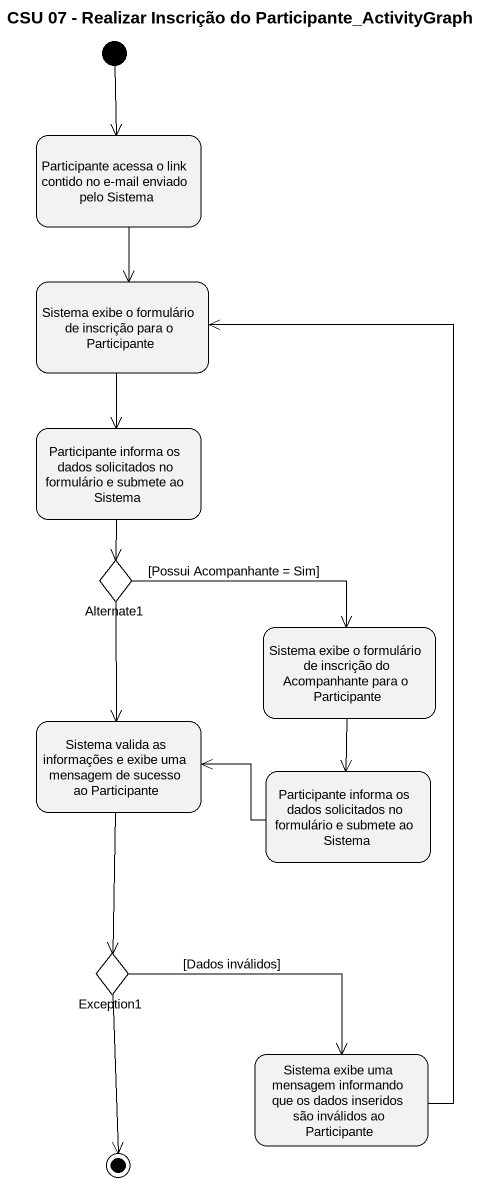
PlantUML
@startuml
title CSU 07 - Realizar Inscrição do Participante_ActivityGraph
hide empty description
state "Participante acessa o link contido no e-mail enviado pelo Sistema" as Participante_acessa_o_link
state "Sistema exibe o formulário de inscrição para o Participante" as Sistema_exibe_o_formulário
state "Participante informa os dados solicitados no formulário e submete ao Sistema" as Participante_informa_os
state Alternate1 <<choice>>
state "Sistema exibe o formulário de inscrição do Acompanhante para o Participante" as Sistema_exibe_o_formulário_2
state "Sistema valida as informações e exibe uma mensagem de sucesso ao Participante" as Sistema_valida_as
state "Participante informa os dados solicitados no formulário e submete ao Sistema" as Participante_informa_os_2
state Exception1 <<choice>>
state "Sistema exibe uma mensagem informando que os dados inseridos são inválidos ao Participante" as Sistema_exibe_uma_mensagem
[*] --> Participante_acessa_o_link
Participante_acessa_o_link --> Sistema_exibe_o_formulário
Sistema_exibe_o_formulário --> Participante_informa_os
Participante_informa_os --> Alternate1
Alternate1 -right-> Sistema_exibe_o_formulário_2 : [Possui Acompanhante = Sim]
Alternate1 --> Sistema_valida_as
Sistema_exibe_o_formulário_2 --> Participante_informa_os_2
Sistema_valida_as --> Exception1
Participante_informa_os_2 -left-> Sistema_valida_as
Exception1 -right-> Sistema_exibe_uma_mensagem : [Dados inválidos]
Sistema_exibe_uma_mensagem -up-> Sistema_exibe_o_formulário
Exception1 --> [*]
@enduml
